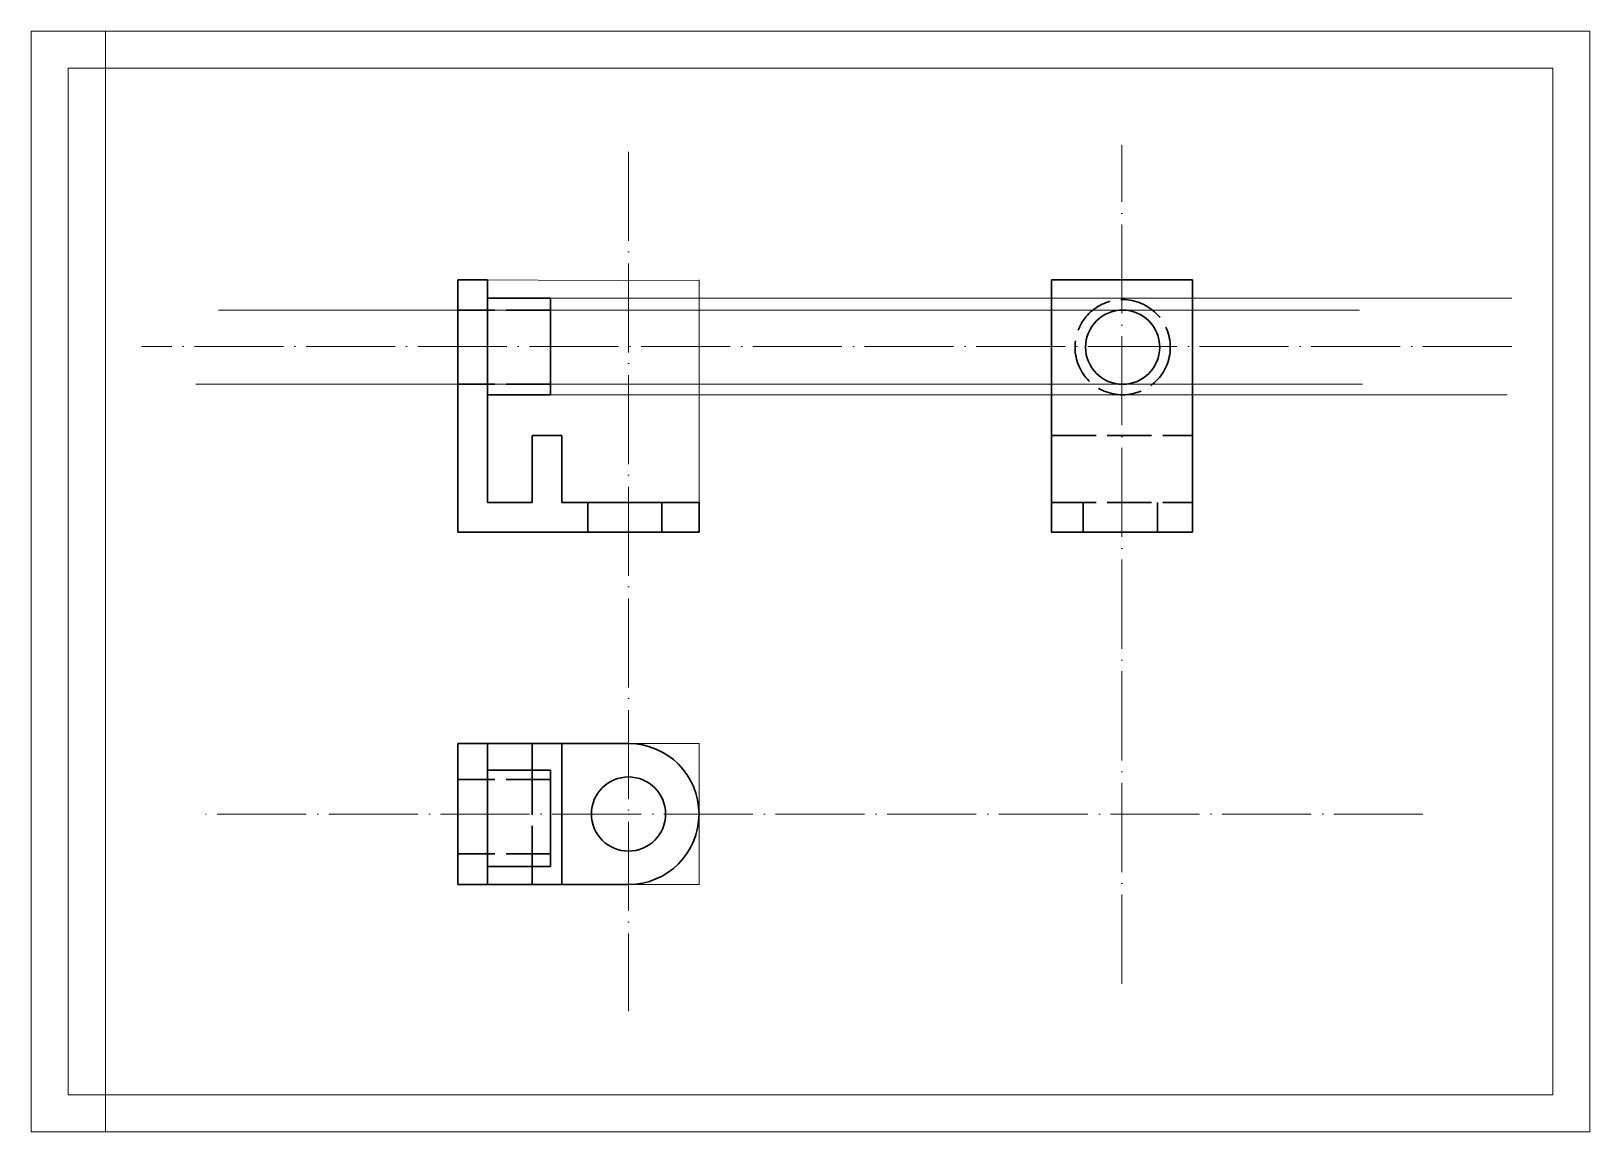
# Model space of a CAD drawing. Header units: millimetres. Extents: x 0 to 420, y 0 to 297.
import ezdxf

# ---------------------------------------------------------------- set-up
doc = ezdxf.new("R2010")
doc.units = ezdxf.units.MM
doc.linetypes.add('ACAD_ISO02W100', pattern=[15, 12, -3])
doc.linetypes.add('ACAD_ISO04W100', pattern=[30, 24, -3, 0, -3])
for name, color, linetype, lineweight in [('ajutor', 200, 'Continuous', 15), ('axe', 7, 'ACAD_ISO04W100', 15), ('format', 210, 'Continuous', 15), ('muchii ascunse', 50, 'ACAD_ISO02W100', 30), ('muchii groase', 7, 'Continuous', 30)]:
    doc.layers.add(name, color=color, linetype=linetype, lineweight=lineweight)

msp = doc.modelspace()

# ---------------------------------------------------------------- linework, layer by layer
at = {"layer": 'ajutor'}
for p, q in [((140, 224.65), (399.1, 224.65)), ((220.82, 221.47), (50.51, 221.47)), ((357.98, 221.47), (220.82, 221.47)), ((358.83, 201.47), (44.4, 201.47)), ((140, 198.65), (397.84, 198.65))]:
    msp.add_line(p, q, dxfattribs=at)
at = {"layer": 'axe'}
for p, q in [((294, 39.92), (294, 265.99)), ((161, 264.15), (161, 32.55)), ((399.1, 211.65), (29.78, 211.65)), ((375.13, 85.65), (44.65, 85.65))]:
    msp.add_line(p, q, dxfattribs=at)
at = {"layer": 'format'}
for p, q in [((20, 0), (20, 296.65)), ((20, 286.65), (115, 286.65)), ((115, 286.65), (115, 286.65)), ((115, 286.65), (180, 286.65)), ((180, 286.65), (275, 286.65)), ((275, 286.65), (313, 286.65)), ((115, 229.65), (180, 229.36)), ((180, 229.65), (180, 161.65)), ((115, 104.65), (115, 66.65)), ((180, 104.65), (115, 104.65)), ((180, 66.65), (180, 104.65)), ((115, 66.65), (180, 66.65))]:
    msp.add_line(p, q, dxfattribs=at)
for points in [[(0, 0), (420.1, 0), (420.1, 296.65), (0, 296.65)], [(10, 10), (410.1, 10), (410.1, 286.65), (10, 286.65)]]:
    msp.add_lwpolyline(points, close=True, dxfattribs=at)
at = {"layer": 'muchii ascunse'}
for p, q in [((140, 221.47), (115, 221.47)), ((140, 201.47), (115, 201.47)), ((275, 187.65), (313, 187.65)), ((150, 161.65), (150, 169.65)), ((170, 161.65), (170, 169.65)), ((275, 169.65), (313, 169.65)), ((283.54, 161.65), (283.54, 169.65)), ((303.54, 161.65), (303.54, 169.65)), ((135, 97.47), (135, 71.47)), ((140, 94.93), (115, 94.93)), ((140, 74.93), (115, 74.93))]:
    msp.add_line(p, q, dxfattribs=at)
msp.add_circle((294.18, 211.47), 12.83, dxfattribs=at)
at = {"layer": 'muchii groase'}
for p, q in [((115, 161.65), (115, 229.65)), ((115, 229.65), (123, 229.61)), ((123, 224.65), (123, 229.61)), ((275, 161.65), (275, 229.65)), ((275, 229.65), (313, 229.65)), ((313, 229.65), (313, 161.65)), ((123, 224.65), (140, 224.65)), ((123, 224.65), (123, 198.65)), ((140, 224.65), (140, 198.65)), ((140, 198.65), (123, 198.65)), ((123, 169.65), (123, 198.65)), ((135, 169.65), (135, 187.65)), ((135, 187.65), (143, 187.65)), ((143, 187.65), (143, 169.65)), ((123, 169.65), (135, 169.65)), ((143, 169.65), (180, 169.65)), ((180, 161.65), (180, 169.65)), ((180, 161.65), (115, 161.65)), ((313, 161.65), (275, 161.65)), ((115, 104.65), (115, 66.65)), ((115, 104.65), (161, 104.65)), ((123, 104.65), (123, 66.65)), ((135, 97.47), (135, 104.65)), ((135, 104.65), (135, 104.65)), ((143, 104.65), (143, 66.65)), ((123, 97.47), (140, 97.47)), ((140, 97.47), (140, 71.47)), ((140, 71.47), (123, 71.47)), ((135, 71.47), (135, 66.65)), ((115, 66.65), (161, 66.65))]:
    msp.add_line(p, q, dxfattribs=at)
for centre in [(294.18, 211.47), (161, 85.65)]:
    msp.add_circle(centre, 10, dxfattribs=at)
msp.add_arc((161, 85.65), 19, 270, 90, dxfattribs=at)

doc.saveas('drawing.dxf')
